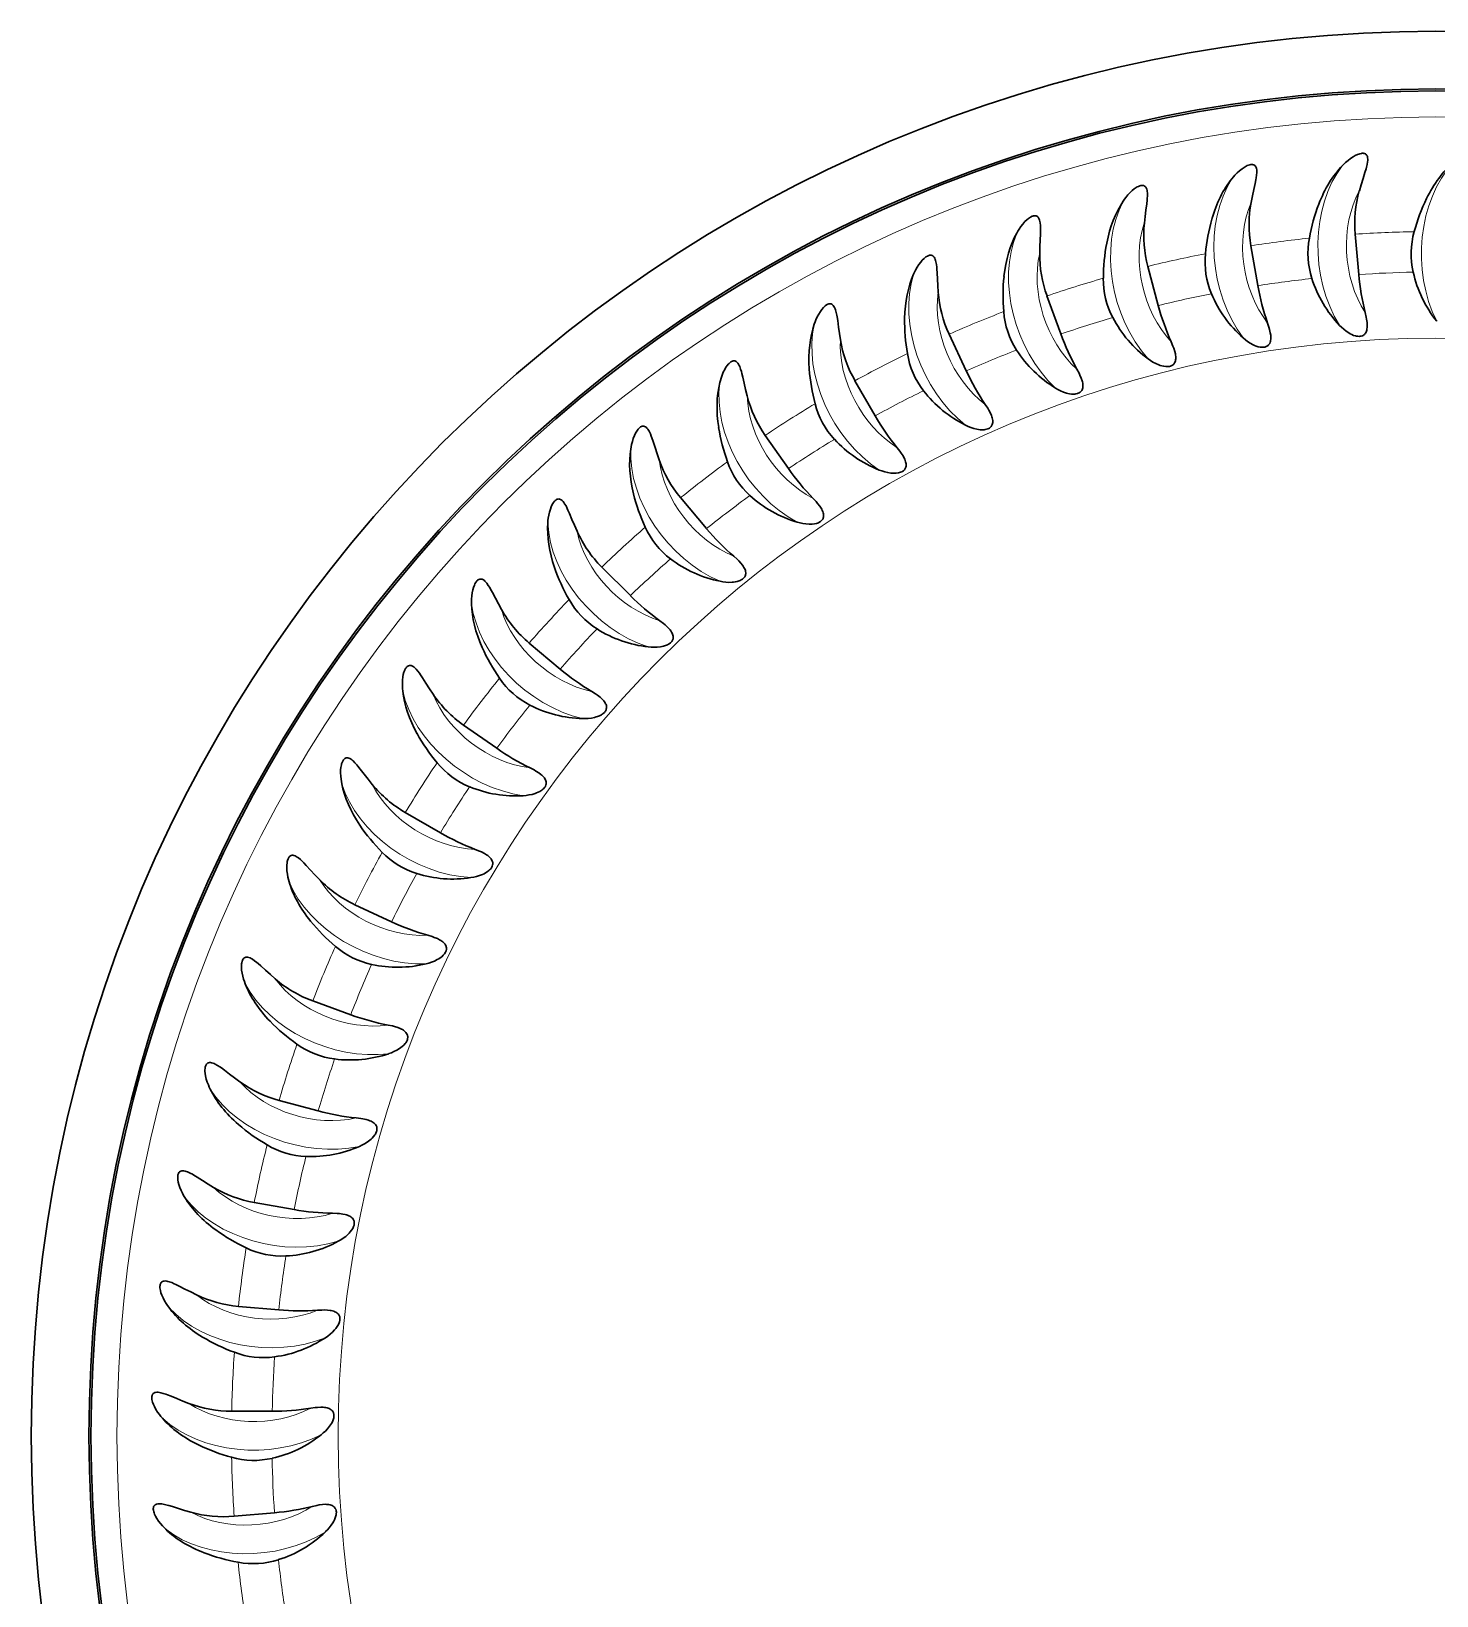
# Model space of a CAD drawing. Extents: x 0 to 297, y 0 to 529.
# Drawn here: x 119.11 to 153.84, y 490.74 to 529.39 of the extents above; entities that cross this region are included whole.
import ezdxf

# ---------------------------------------------------------------- set-up
doc = ezdxf.new("R2010")
doc.units = 0

msp = doc.modelspace()

# ---------------------------------------------------------------- linework, layer by layer
at = {"color": 7, "lineweight": 30, "ltscale": 0.025005}
for p, q in [((151.823, 524.375), (151.911, 523.378)), ((149.244, 524.089), (149.417, 523.104)), ((146.698, 523.579), (146.957, 522.612)), ((144.207, 522.849), (144.549, 521.909)), ((141.789, 521.905), (142.212, 520.998)), ((135.155, 517.866), (135.798, 517.099)), ((133.206, 516.151), (133.913, 515.444)), ((128.352, 510.087), (129.218, 509.587)), ((127.107, 507.809), (128.013, 507.387)), ((126.065, 505.432), (127.005, 505.09)), ((125.234, 502.973), (126.2, 502.714)), ((124.621, 500.451), (125.606, 500.277)), ((124.229, 497.884), (125.226, 497.797)), ((124.123, 492.699), (125.12, 492.786))]:
    msp.add_line(p, q, dxfattribs=at)
at = {"color": 7, "lineweight": 30, "ltscale": 0.025006}
for p, q in [((139.463, 520.753), (139.963, 519.887)), ((131.413, 514.274), (132.179, 513.631)), ((129.791, 512.247), (130.611, 511.673)), ((124.063, 495.294), (125.063, 495.294))]:
    msp.add_line(p, q, dxfattribs=at)
at = {"color": 7, "lineweight": 30, "ltscale": 0.025004}
msp.add_line((137.246, 519.403), (137.82, 518.584), dxfattribs=at)
at = {"color": 7, "lineweight": 30}
for points in [[(148.776, 525.745), (148.813, 525.79), (148.852, 525.833), (148.906, 525.889), (148.964, 525.941), (149.025, 525.99), (149.075, 526.025), (149.128, 526.055), (149.155, 526.068), (149.184, 526.079), (149.222, 526.09), (149.242, 526.094), (149.262, 526.095), (149.282, 526.095), (149.301, 526.091), (149.321, 526.084), (149.339, 526.073), (149.353, 526.06), (149.366, 526.042), (149.375, 526.023), (149.384, 525.993), (149.389, 525.961), (149.391, 525.929), (149.39, 525.896), (149.385, 525.83), (149.376, 525.764), (149.368, 525.72), (149.35, 525.63), (149.317, 525.475), (149.283, 525.319), (149.251, 525.161)], [(151.502, 526.066), (151.543, 526.107), (151.585, 526.147), (151.644, 526.198), (151.706, 526.245), (151.772, 526.289), (151.824, 526.318), (151.879, 526.343), (151.908, 526.354), (151.938, 526.363), (151.977, 526.37), (151.997, 526.372), (152.017, 526.372), (152.036, 526.37), (152.055, 526.365), (152.075, 526.356), (152.091, 526.344), (152.105, 526.329), (152.115, 526.31), (152.123, 526.29), (152.129, 526.26), (152.131, 526.228), (152.13, 526.196), (152.127, 526.163), (152.116, 526.097), (152.101, 526.032), (152.09, 525.989), (152.064, 525.901), (152.017, 525.75), (151.97, 525.597), (151.924, 525.443)], [(146.088, 525.188), (146.122, 525.236), (146.156, 525.282), (146.205, 525.343), (146.258, 525.4), (146.315, 525.454), (146.362, 525.492), (146.412, 525.527), (146.438, 525.542), (146.466, 525.556), (146.503, 525.571), (146.522, 525.576), (146.542, 525.579), (146.562, 525.58), (146.581, 525.579), (146.602, 525.573), (146.62, 525.564), (146.636, 525.552), (146.65, 525.535), (146.661, 525.517), (146.672, 525.488), (146.68, 525.457), (146.684, 525.425), (146.687, 525.392), (146.687, 525.325), (146.684, 525.259), (146.68, 525.215), (146.67, 525.123), (146.65, 524.966), (146.63, 524.808), (146.612, 524.648)], [(143.46, 524.399), (143.488, 524.449), (143.519, 524.499), (143.563, 524.563), (143.61, 524.625), (143.662, 524.684), (143.705, 524.726), (143.752, 524.765), (143.777, 524.782), (143.803, 524.798), (143.839, 524.816), (143.858, 524.823), (143.877, 524.828), (143.897, 524.831), (143.916, 524.831), (143.937, 524.828), (143.957, 524.82), (143.973, 524.809), (143.989, 524.794), (144.001, 524.777), (144.015, 524.748), (144.025, 524.718), (144.033, 524.687), (144.038, 524.654), (144.044, 524.588), (144.047, 524.522), (144.047, 524.477), (144.045, 524.385), (144.039, 524.227), (144.032, 524.067), (144.028, 523.906)], [(140.909, 523.383), (140.934, 523.436), (140.96, 523.488), (140.998, 523.556), (141.04, 523.622), (141.086, 523.685), (141.126, 523.731), (141.169, 523.773), (141.192, 523.793), (141.217, 523.812), (141.251, 523.832), (141.269, 523.841), (141.288, 523.847), (141.307, 523.852), (141.326, 523.854), (141.348, 523.852), (141.368, 523.846), (141.386, 523.837), (141.402, 523.823), (141.416, 523.807), (141.432, 523.78), (141.445, 523.751), (141.455, 523.721), (141.463, 523.688), (141.475, 523.623), (141.483, 523.557), (141.487, 523.513), (141.494, 523.421), (141.501, 523.263), (141.509, 523.103), (141.519, 522.942)], [(138.457, 522.15), (138.477, 522.205), (138.498, 522.259), (138.53, 522.329), (138.566, 522.399), (138.607, 522.466), (138.643, 522.515), (138.682, 522.561), (138.703, 522.583), (138.726, 522.603), (138.759, 522.627), (138.776, 522.637), (138.794, 522.645), (138.813, 522.651), (138.832, 522.655), (138.853, 522.655), (138.874, 522.651), (138.892, 522.643), (138.91, 522.631), (138.925, 522.616), (138.944, 522.591), (138.959, 522.563), (138.972, 522.533), (138.983, 522.502), (139, 522.438), (139.014, 522.373), (139.022, 522.329), (139.036, 522.238), (139.058, 522.081), (139.079, 521.923), (139.103, 521.763)], [(149.657, 522.179), (149.691, 522.073), (149.706, 522.02), (149.725, 521.938), (149.734, 521.876), (149.736, 521.845), (149.737, 521.813), (149.736, 521.782), (149.732, 521.751), (149.727, 521.727), (149.72, 521.703), (149.709, 521.677), (149.694, 521.654), (149.683, 521.64), (149.67, 521.627), (149.655, 521.615), (149.64, 521.605), (149.606, 521.59), (149.586, 521.585), (149.565, 521.581), (149.523, 521.579), (149.497, 521.581), (149.471, 521.584), (149.421, 521.595), (149.371, 521.611), (149.335, 521.626), (149.299, 521.642), (149.23, 521.68), (149.164, 521.724), (149.108, 521.766), (149.054, 521.811)], [(152.069, 522.436), (152.094, 522.328), (152.104, 522.274), (152.115, 522.191), (152.119, 522.128), (152.119, 522.096), (152.117, 522.065), (152.113, 522.034), (152.107, 522.004), (152.1, 521.98), (152.09, 521.957), (152.077, 521.932), (152.06, 521.91), (152.048, 521.897), (152.034, 521.885), (152.018, 521.875), (152.002, 521.866), (151.967, 521.855), (151.946, 521.851), (151.925, 521.849), (151.883, 521.851), (151.857, 521.854), (151.832, 521.86), (151.783, 521.875), (151.735, 521.896), (151.7, 521.913), (151.666, 521.933), (151.601, 521.977), (151.538, 522.026), (151.486, 522.073), (151.436, 522.122)], [(147.277, 521.712), (147.32, 521.61), (147.34, 521.558), (147.365, 521.478), (147.38, 521.417), (147.385, 521.386), (147.389, 521.355), (147.39, 521.324), (147.389, 521.293), (147.386, 521.268), (147.381, 521.243), (147.372, 521.217), (147.36, 521.192), (147.35, 521.177), (147.338, 521.163), (147.324, 521.15), (147.31, 521.139), (147.277, 521.122), (147.258, 521.114), (147.237, 521.109), (147.195, 521.103), (147.17, 521.102), (147.144, 521.103), (147.092, 521.11), (147.042, 521.122), (147.004, 521.133), (146.967, 521.146), (146.895, 521.178), (146.825, 521.216), (146.766, 521.253), (146.708, 521.293)], [(136.122, 520.707), (136.137, 520.763), (136.154, 520.819), (136.179, 520.892), (136.209, 520.964), (136.244, 521.035), (136.275, 521.087), (136.31, 521.136), (136.329, 521.16), (136.351, 521.182), (136.381, 521.208), (136.397, 521.22), (136.415, 521.23), (136.433, 521.238), (136.451, 521.243), (136.473, 521.245), (136.493, 521.243), (136.512, 521.236), (136.531, 521.226), (136.547, 521.212), (136.568, 521.188), (136.586, 521.162), (136.601, 521.134), (136.615, 521.104), (136.638, 521.041), (136.657, 520.978), (136.669, 520.935), (136.691, 520.845), (136.726, 520.691), (136.761, 520.535), (136.799, 520.378)], [(144.946, 521.04), (144.998, 520.942), (145.022, 520.892), (145.055, 520.815), (145.074, 520.755), (145.082, 520.724), (145.089, 520.694), (145.093, 520.663), (145.095, 520.632), (145.094, 520.607), (145.091, 520.582), (145.084, 520.555), (145.074, 520.529), (145.065, 520.513), (145.055, 520.498), (145.043, 520.484), (145.029, 520.472), (144.998, 520.451), (144.979, 520.443), (144.959, 520.435), (144.918, 520.426), (144.893, 520.423), (144.867, 520.422), (144.815, 520.424), (144.763, 520.431), (144.725, 520.439), (144.687, 520.449), (144.613, 520.475), (144.54, 520.506), (144.477, 520.538), (144.416, 520.573)], [(142.683, 520.167), (142.743, 520.074), (142.772, 520.026), (142.811, 519.952), (142.836, 519.894), (142.846, 519.865), (142.855, 519.834), (142.862, 519.804), (142.867, 519.773), (142.868, 519.748), (142.867, 519.723), (142.863, 519.696), (142.855, 519.669), (142.848, 519.653), (142.839, 519.637), (142.828, 519.622), (142.815, 519.608), (142.786, 519.585), (142.768, 519.575), (142.749, 519.566), (142.709, 519.553), (142.683, 519.548), (142.658, 519.544), (142.606, 519.542), (142.554, 519.544), (142.515, 519.549), (142.477, 519.556), (142.4, 519.575), (142.325, 519.6), (142.26, 519.626), (142.196, 519.655)], [(133.922, 519.066), (133.932, 519.124), (133.943, 519.181), (133.962, 519.256), (133.986, 519.33), (134.015, 519.404), (134.041, 519.458), (134.071, 519.51), (134.089, 519.535), (134.108, 519.559), (134.136, 519.588), (134.151, 519.601), (134.167, 519.613), (134.185, 519.622), (134.203, 519.629), (134.224, 519.633), (134.245, 519.632), (134.264, 519.627), (134.284, 519.618), (134.301, 519.607), (134.324, 519.585), (134.344, 519.56), (134.362, 519.533), (134.378, 519.504), (134.407, 519.444), (134.431, 519.383), (134.447, 519.341), (134.477, 519.254), (134.525, 519.103), (134.573, 518.951), (134.625, 518.798)], [(140.505, 519.1), (140.573, 519.013), (140.605, 518.967), (140.651, 518.897), (140.681, 518.842), (140.694, 518.813), (140.705, 518.784), (140.715, 518.754), (140.722, 518.724), (140.725, 518.699), (140.727, 518.674), (140.725, 518.646), (140.719, 518.619), (140.714, 518.602), (140.706, 518.585), (140.696, 518.57), (140.685, 518.555), (140.658, 518.53), (140.641, 518.518), (140.623, 518.507), (140.584, 518.491), (140.559, 518.483), (140.534, 518.477), (140.482, 518.471), (140.43, 518.469), (140.391, 518.47), (140.352, 518.474), (140.274, 518.486), (140.197, 518.504), (140.13, 518.524), (140.064, 518.548)], [(131.873, 517.24), (131.877, 517.298), (131.884, 517.356), (131.897, 517.432), (131.914, 517.509), (131.936, 517.584), (131.957, 517.641), (131.983, 517.695), (131.998, 517.722), (132.015, 517.748), (132.04, 517.779), (132.054, 517.793), (132.07, 517.806), (132.086, 517.816), (132.103, 517.825), (132.124, 517.831), (132.145, 517.832), (132.165, 517.829), (132.185, 517.822), (132.204, 517.811), (132.228, 517.792), (132.25, 517.769), (132.27, 517.744), (132.289, 517.716), (132.323, 517.659), (132.353, 517.6), (132.372, 517.559), (132.409, 517.475), (132.47, 517.329), (132.532, 517.182), (132.596, 517.034)], [(138.428, 517.848), (138.503, 517.766), (138.539, 517.724), (138.591, 517.658), (138.625, 517.605), (138.641, 517.578), (138.655, 517.55), (138.667, 517.521), (138.677, 517.492), (138.682, 517.467), (138.686, 517.443), (138.687, 517.415), (138.683, 517.387), (138.679, 517.37), (138.673, 517.352), (138.665, 517.336), (138.655, 517.32), (138.63, 517.293), (138.614, 517.279), (138.597, 517.267), (138.559, 517.247), (138.535, 517.238), (138.511, 517.23), (138.46, 517.218), (138.409, 517.212), (138.369, 517.21), (138.33, 517.21), (138.252, 517.215), (138.173, 517.227), (138.105, 517.241), (138.036, 517.259)], [(136.468, 516.419), (136.55, 516.344), (136.59, 516.305), (136.646, 516.244), (136.686, 516.195), (136.704, 516.169), (136.72, 516.142), (136.734, 516.114), (136.747, 516.086), (136.755, 516.062), (136.76, 516.038), (136.763, 516.01), (136.763, 515.982), (136.76, 515.964), (136.755, 515.947), (136.748, 515.929), (136.74, 515.913), (136.718, 515.883), (136.703, 515.869), (136.687, 515.855), (136.651, 515.832), (136.628, 515.82), (136.604, 515.81), (136.555, 515.795), (136.504, 515.784), (136.465, 515.778), (136.426, 515.775), (136.348, 515.773), (136.268, 515.778), (136.199, 515.786), (136.129, 515.798)], [(129.99, 515.242), (129.99, 515.3), (129.992, 515.359), (129.998, 515.436), (130.008, 515.513), (130.023, 515.59), (130.04, 515.648), (130.061, 515.705), (130.074, 515.733), (130.088, 515.76), (130.111, 515.793), (130.123, 515.809), (130.138, 515.823), (130.153, 515.835), (130.169, 515.845), (130.19, 515.852), (130.21, 515.855), (130.23, 515.854), (130.251, 515.849), (130.27, 515.84), (130.297, 515.823), (130.321, 515.802), (130.343, 515.778), (130.364, 515.753), (130.402, 515.698), (130.437, 515.642), (130.46, 515.604), (130.504, 515.523), (130.578, 515.383), (130.652, 515.241), (130.729, 515.1)], [(134.64, 514.824), (134.728, 514.757), (134.771, 514.722), (134.833, 514.666), (134.876, 514.62), (134.896, 514.596), (134.915, 514.571), (134.932, 514.545), (134.947, 514.517), (134.956, 514.494), (134.964, 514.47), (134.97, 514.443), (134.971, 514.416), (134.97, 514.397), (134.967, 514.379), (134.962, 514.361), (134.955, 514.344), (134.935, 514.313), (134.922, 514.297), (134.907, 514.282), (134.874, 514.256), (134.852, 514.242), (134.829, 514.23), (134.781, 514.21), (134.731, 514.195), (134.693, 514.186), (134.654, 514.18), (134.576, 514.171), (134.497, 514.169), (134.427, 514.171), (134.357, 514.177)], [(128.29, 513.088), (128.284, 513.146), (128.281, 513.204), (128.28, 513.281), (128.283, 513.359), (128.292, 513.438), (128.303, 513.497), (128.319, 513.555), (128.33, 513.584), (128.342, 513.612), (128.361, 513.647), (128.373, 513.664), (128.386, 513.679), (128.4, 513.692), (128.415, 513.704), (128.435, 513.713), (128.455, 513.718), (128.475, 513.718), (128.496, 513.715), (128.516, 513.708), (128.544, 513.693), (128.57, 513.674), (128.594, 513.653), (128.617, 513.629), (128.66, 513.578), (128.7, 513.525), (128.726, 513.489), (128.777, 513.412), (128.862, 513.279), (128.949, 513.145), (129.038, 513.01)], [(132.958, 513.077), (133.051, 513.018), (133.097, 512.986), (133.164, 512.936), (133.211, 512.894), (133.233, 512.872), (133.254, 512.848), (133.273, 512.823), (133.29, 512.797), (133.302, 512.775), (133.312, 512.752), (133.32, 512.726), (133.324, 512.698), (133.324, 512.68), (133.322, 512.662), (133.319, 512.644), (133.313, 512.626), (133.297, 512.593), (133.285, 512.576), (133.271, 512.56), (133.24, 512.531), (133.219, 512.516), (133.198, 512.502), (133.152, 512.477), (133.103, 512.458), (133.066, 512.446), (133.028, 512.436), (132.951, 512.42), (132.872, 512.411), (132.802, 512.407), (132.732, 512.407)], [(126.783, 510.793), (126.773, 510.851), (126.764, 510.908), (126.756, 510.986), (126.753, 511.063), (126.755, 511.142), (126.761, 511.202), (126.772, 511.262), (126.78, 511.291), (126.789, 511.32), (126.805, 511.357), (126.816, 511.374), (126.827, 511.391), (126.84, 511.405), (126.855, 511.418), (126.873, 511.429), (126.893, 511.436), (126.913, 511.438), (126.934, 511.436), (126.955, 511.431), (126.984, 511.418), (127.011, 511.402), (127.037, 511.383), (127.062, 511.361), (127.109, 511.314), (127.154, 511.265), (127.182, 511.231), (127.24, 511.159), (127.337, 511.034), (127.435, 510.908), (127.535, 510.782)], [(131.434, 511.189), (131.533, 511.139), (131.581, 511.111), (131.652, 511.067), (131.703, 511.029), (131.727, 511.009), (131.749, 510.987), (131.77, 510.964), (131.79, 510.94), (131.803, 510.919), (131.815, 510.897), (131.825, 510.871), (131.832, 510.844), (131.834, 510.826), (131.834, 510.808), (131.832, 510.789), (131.828, 510.771), (131.814, 510.737), (131.804, 510.719), (131.792, 510.702), (131.763, 510.67), (131.744, 510.653), (131.723, 510.637), (131.68, 510.609), (131.633, 510.585), (131.597, 510.57), (131.561, 510.557), (131.485, 510.535), (131.407, 510.519), (131.338, 510.509), (131.268, 510.502)], [(125.482, 508.376), (125.467, 508.433), (125.453, 508.489), (125.439, 508.565), (125.429, 508.643), (125.424, 508.721), (125.425, 508.782), (125.43, 508.842), (125.435, 508.872), (125.442, 508.902), (125.455, 508.94), (125.464, 508.958), (125.474, 508.975), (125.486, 508.991), (125.499, 509.005), (125.517, 509.017), (125.536, 509.026), (125.555, 509.03), (125.577, 509.03), (125.598, 509.026), (125.628, 509.016), (125.656, 509.002), (125.683, 508.985), (125.71, 508.966), (125.762, 508.924), (125.81, 508.879), (125.842, 508.847), (125.906, 508.781), (126.013, 508.665), (126.121, 508.547), (126.232, 508.43)], [(130.081, 509.176), (130.184, 509.134), (130.234, 509.111), (130.309, 509.073), (130.362, 509.04), (130.388, 509.022), (130.413, 509.002), (130.436, 508.982), (130.457, 508.959), (130.472, 508.939), (130.486, 508.918), (130.498, 508.893), (130.507, 508.867), (130.511, 508.849), (130.512, 508.831), (130.512, 508.812), (130.509, 508.794), (130.499, 508.759), (130.49, 508.74), (130.48, 508.721), (130.454, 508.688), (130.436, 508.669), (130.417, 508.651), (130.376, 508.62), (130.332, 508.592), (130.298, 508.574), (130.262, 508.557), (130.189, 508.529), (130.113, 508.506), (130.044, 508.49), (129.975, 508.477)], [(128.908, 507.053), (129.014, 507.02), (129.067, 507.002), (129.144, 506.97), (129.201, 506.942), (129.228, 506.926), (129.254, 506.909), (129.279, 506.89), (129.302, 506.869), (129.319, 506.851), (129.335, 506.831), (129.349, 506.807), (129.36, 506.782), (129.365, 506.764), (129.368, 506.746), (129.369, 506.728), (129.369, 506.709), (129.361, 506.673), (129.354, 506.654), (129.345, 506.635), (129.323, 506.599), (129.307, 506.578), (129.289, 506.559), (129.251, 506.524), (129.21, 506.493), (129.177, 506.471), (129.143, 506.452), (129.072, 506.417), (128.999, 506.388), (128.932, 506.366), (128.864, 506.347)], [(124.397, 505.855), (124.376, 505.91), (124.358, 505.965), (124.337, 506.04), (124.32, 506.116), (124.309, 506.194), (124.304, 506.254), (124.304, 506.314), (124.307, 506.345), (124.311, 506.375), (124.321, 506.414), (124.328, 506.433), (124.336, 506.451), (124.347, 506.468), (124.359, 506.483), (124.375, 506.497), (124.394, 506.507), (124.413, 506.513), (124.434, 506.514), (124.455, 506.513), (124.486, 506.505), (124.516, 506.494), (124.544, 506.48), (124.573, 506.463), (124.628, 506.425), (124.68, 506.384), (124.714, 506.355), (124.784, 506.295), (124.901, 506.189), (125.019, 506.081), (125.14, 505.974)], [(127.925, 504.835), (128.034, 504.812), (128.088, 504.798), (128.168, 504.773), (128.226, 504.75), (128.255, 504.737), (128.282, 504.722), (128.309, 504.705), (128.333, 504.687), (128.352, 504.67), (128.369, 504.652), (128.386, 504.629), (128.399, 504.605), (128.405, 504.588), (128.41, 504.57), (128.413, 504.552), (128.414, 504.533), (128.41, 504.497), (128.404, 504.476), (128.397, 504.457), (128.378, 504.419), (128.364, 504.397), (128.348, 504.377), (128.313, 504.339), (128.274, 504.304), (128.243, 504.28), (128.211, 504.257), (128.144, 504.216), (128.073, 504.181), (128.009, 504.153), (127.943, 504.129)], [(123.535, 503.249), (123.51, 503.302), (123.487, 503.355), (123.46, 503.428), (123.436, 503.502), (123.418, 503.579), (123.408, 503.638), (123.403, 503.699), (123.403, 503.729), (123.405, 503.76), (123.411, 503.799), (123.416, 503.819), (123.423, 503.837), (123.432, 503.855), (123.443, 503.871), (123.458, 503.886), (123.475, 503.898), (123.494, 503.905), (123.515, 503.909), (123.536, 503.909), (123.567, 503.905), (123.598, 503.896), (123.628, 503.884), (123.658, 503.869), (123.716, 503.837), (123.771, 503.801), (123.808, 503.775), (123.882, 503.721), (124.008, 503.625), (124.135, 503.528), (124.265, 503.432)], [(127.139, 502.541), (127.25, 502.527), (127.304, 502.518), (127.386, 502.5), (127.446, 502.482), (127.476, 502.471), (127.505, 502.458), (127.532, 502.444), (127.559, 502.428), (127.579, 502.413), (127.598, 502.396), (127.616, 502.375), (127.631, 502.352), (127.639, 502.336), (127.645, 502.319), (127.65, 502.301), (127.652, 502.282), (127.651, 502.245), (127.648, 502.225), (127.642, 502.205), (127.626, 502.165), (127.614, 502.143), (127.6, 502.121), (127.569, 502.079), (127.533, 502.041), (127.505, 502.015), (127.475, 501.99), (127.411, 501.943), (127.344, 501.901), (127.282, 501.868), (127.218, 501.838)], [(122.904, 500.578), (122.875, 500.628), (122.847, 500.679), (122.814, 500.749), (122.784, 500.821), (122.759, 500.896), (122.744, 500.954), (122.734, 501.014), (122.731, 501.044), (122.73, 501.075), (122.733, 501.115), (122.736, 501.135), (122.741, 501.154), (122.749, 501.172), (122.758, 501.189), (122.772, 501.206), (122.788, 501.219), (122.806, 501.228), (122.827, 501.233), (122.848, 501.235), (122.879, 501.234), (122.91, 501.227), (122.941, 501.218), (122.972, 501.206), (123.033, 501.179), (123.091, 501.148), (123.13, 501.125), (123.209, 501.078), (123.342, 500.994), (123.478, 500.908), (123.615, 500.824)], [(126.556, 500.186), (126.667, 500.182), (126.723, 500.178), (126.806, 500.167), (126.867, 500.154), (126.898, 500.146), (126.928, 500.136), (126.956, 500.124), (126.984, 500.11), (127.005, 500.097), (127.025, 500.082), (127.046, 500.063), (127.063, 500.041), (127.072, 500.026), (127.08, 500.009), (127.086, 499.992), (127.09, 499.974), (127.092, 499.937), (127.09, 499.916), (127.087, 499.895), (127.074, 499.855), (127.064, 499.831), (127.052, 499.808), (127.024, 499.764), (126.992, 499.723), (126.966, 499.694), (126.938, 499.666), (126.879, 499.615), (126.816, 499.567), (126.757, 499.529), (126.696, 499.493)], [(122.508, 497.862), (122.475, 497.909), (122.443, 497.958), (122.403, 498.024), (122.367, 498.094), (122.336, 498.166), (122.316, 498.223), (122.3, 498.281), (122.295, 498.311), (122.291, 498.342), (122.291, 498.382), (122.292, 498.402), (122.296, 498.422), (122.302, 498.44), (122.309, 498.458), (122.322, 498.476), (122.337, 498.49), (122.354, 498.501), (122.374, 498.508), (122.395, 498.512), (122.426, 498.513), (122.458, 498.509), (122.489, 498.503), (122.521, 498.494), (122.584, 498.472), (122.645, 498.446), (122.686, 498.427), (122.768, 498.386), (122.909, 498.314), (123.051, 498.241), (123.195, 498.169)], [(126.181, 497.79), (126.292, 497.795), (126.347, 497.796), (126.431, 497.793), (126.493, 497.785), (126.524, 497.78), (126.555, 497.772), (126.585, 497.763), (126.614, 497.752), (126.636, 497.74), (126.657, 497.727), (126.679, 497.71), (126.698, 497.69), (126.709, 497.675), (126.718, 497.659), (126.725, 497.642), (126.731, 497.624), (126.736, 497.588), (126.736, 497.567), (126.734, 497.546), (126.725, 497.505), (126.717, 497.48), (126.708, 497.456), (126.684, 497.41), (126.655, 497.366), (126.632, 497.335), (126.607, 497.305), (126.552, 497.248), (126.493, 497.196), (126.438, 497.152), (126.38, 497.112)], [(122.351, 495.121), (122.313, 495.166), (122.277, 495.211), (122.232, 495.274), (122.19, 495.34), (122.152, 495.409), (122.127, 495.464), (122.107, 495.521), (122.099, 495.551), (122.093, 495.581), (122.089, 495.621), (122.089, 495.641), (122.09, 495.661), (122.094, 495.68), (122.101, 495.698), (122.111, 495.717), (122.125, 495.733), (122.141, 495.744), (122.161, 495.754), (122.181, 495.759), (122.212, 495.763), (122.244, 495.762), (122.276, 495.758), (122.309, 495.752), (122.373, 495.736), (122.436, 495.715), (122.478, 495.7), (122.564, 495.667), (122.71, 495.607), (122.858, 495.546), (123.008, 495.487)], [(126.016, 495.37), (126.125, 495.385), (126.181, 495.39), (126.264, 495.394), (126.327, 495.393), (126.359, 495.39), (126.39, 495.385), (126.42, 495.379), (126.45, 495.37), (126.473, 495.36), (126.495, 495.349), (126.519, 495.333), (126.539, 495.315), (126.551, 495.301), (126.562, 495.286), (126.571, 495.27), (126.578, 495.253), (126.586, 495.217), (126.588, 495.196), (126.588, 495.175), (126.583, 495.133), (126.577, 495.108), (126.569, 495.083), (126.55, 495.035), (126.525, 494.989), (126.504, 494.956), (126.482, 494.924), (126.433, 494.863), (126.378, 494.805), (126.327, 494.757), (126.273, 494.712)], [(122.433, 492.378), (122.391, 492.419), (122.351, 492.461), (122.301, 492.52), (122.253, 492.582), (122.21, 492.647), (122.18, 492.7), (122.155, 492.755), (122.144, 492.784), (122.136, 492.813), (122.128, 492.852), (122.126, 492.872), (122.126, 492.892), (122.128, 492.912), (122.133, 492.93), (122.142, 492.95), (122.155, 492.967), (122.17, 492.98), (122.188, 492.991), (122.208, 492.998), (122.239, 493.005), (122.27, 493.007), (122.303, 493.006), (122.336, 493.003), (122.401, 492.991), (122.466, 492.977), (122.509, 492.965), (122.598, 492.94), (122.748, 492.893), (122.901, 492.845), (123.056, 492.799)], [(126.062, 492.945), (126.17, 492.969), (126.225, 492.98), (126.307, 492.991), (126.37, 492.995), (126.402, 492.994), (126.433, 492.992), (126.464, 492.989), (126.495, 492.982), (126.519, 492.975), (126.542, 492.966), (126.566, 492.952), (126.588, 492.936), (126.601, 492.923), (126.613, 492.909), (126.623, 492.894), (126.632, 492.877), (126.644, 492.842), (126.647, 492.822), (126.649, 492.801), (126.648, 492.758), (126.644, 492.733), (126.638, 492.708), (126.623, 492.658), (126.603, 492.61), (126.585, 492.575), (126.565, 492.541), (126.521, 492.476), (126.472, 492.414), (126.426, 492.361), (126.376, 492.311)]]:
    msp.add_lwpolyline(points, dxfattribs=at)
for radius in [34.7, 33.275, 33.225]:
    msp.add_circle((153.811, 494.687), radius, dxfattribs=at)
at = {"color": 7, "lineweight": 13}
for radius in [32.583, 27.117]:
    msp.add_circle((153.811, 494.687), radius, dxfattribs=at)
at = {"color": 7, "lineweight": 30}
for centre, radius, start, end in [((154.776, 524.636), 2.964, 164.2088, 185.0515), ((157.824, 523.206), 4.707, 154.2175, 164.8451), ((152.163, 524.606), 2.964, 169.2088, 190.0515), ((155.323, 523.447), 4.707, 159.2175, 169.8451), ((149.561, 524.348), 2.964, 174.2088, 195.0515), ((152.811, 523.469), 4.707, 164.2175, 174.8451), ((150.306, 523.273), 4.707, 169.2175, 179.8451), ((152.686, 523.9), 2.032, 169.3092, 197.8257), ((155.236, 523.887), 2.032, 164.3078, 192.8267), ((146.992, 523.865), 2.964, 179.2088, 200.0514), ((150.144, 523.691), 2.032, 174.3091, 202.8263), ((147.828, 522.858), 4.707, 174.2175, 184.8451), ((157.924, 523.906), 6.037, 185.01, 194.0865), ((156.153, 524.079), 2.967, 192.5093, 218.6716), ((144.475, 523.16), 2.964, 184.2088, 205.0514), ((147.63, 523.261), 2.032, 179.3094, 207.8256), ((155.362, 524.153), 6.037, 190.01, 199.0865), ((153.582, 524.171), 2.967, 197.5093, 223.6716), ((152.788, 524.176), 6.037, 195.01, 204.0865), ((151.013, 524.039), 2.967, 202.5093, 228.6716), ((145.395, 522.23), 4.707, 179.2175, 189.8451), ((145.163, 522.613), 2.032, 184.3094, 212.8256), ((148.466, 523.683), 2.967, 207.5093, 233.6716), ((150.222, 523.974), 6.037, 200.01, 209.0865), ((142.029, 522.238), 2.964, 189.2088, 210.0514), ((142.762, 521.753), 2.032, 189.3094, 217.8256), ((145.959, 523.107), 2.967, 212.5093, 238.6716), ((143.027, 521.391), 4.707, 184.2175, 194.8451), ((147.683, 523.55), 6.037, 205.01, 214.0866), ((139.673, 521.106), 2.964, 194.2088, 215.0514), ((143.512, 522.314), 2.967, 217.5093, 243.6716), ((140.445, 520.687), 2.032, 194.3094, 222.8256), ((145.19, 522.906), 6.037, 210.01, 219.0866), ((140.741, 520.35), 4.707, 189.2175, 199.8451), ((141.143, 521.312), 2.967, 222.515, 248.6783), ((137.424, 519.773), 2.964, 199.2088, 220.0514), ((138.23, 519.424), 2.032, 199.3094, 227.8256), ((142.764, 522.047), 6.037, 215.01, 224.0866), ((138.554, 519.113), 4.707, 194.2175, 204.8451), ((138.871, 520.106), 2.967, 227.5093, 253.6716), ((135.3, 518.249), 2.964, 204.2088, 225.0514), ((136.133, 517.971), 2.032, 204.3094, 232.8256), ((140.421, 520.98), 6.037, 220.01, 229.0866), ((136.483, 517.69), 4.707, 199.2175, 209.8451), ((136.712, 518.707), 2.967, 232.5093, 258.6716), ((134.171, 516.342), 2.032, 209.3094, 237.8256), ((138.181, 519.713), 6.037, 225.01, 234.0866), ((133.317, 516.546), 2.964, 209.2088, 230.0514), ((134.684, 517.126), 2.967, 237.5093, 263.6716), ((134.544, 516.092), 4.707, 204.2175, 214.8451), ((132.359, 514.548), 2.032, 214.3094, 242.8256), ((136.059, 518.256), 6.037, 230.01, 239.0866), ((131.489, 514.677), 2.964, 214.2088, 235.0514), ((132.8, 515.373), 2.967, 242.515, 268.6783), ((132.752, 514.332), 4.707, 209.2175, 219.8451), ((134.072, 516.619), 6.037, 235.01, 244.0866), ((130.709, 512.603), 2.032, 219.3094, 247.8255), ((129.832, 512.655), 2.964, 219.2088, 240.0515), ((131.078, 513.463), 2.967, 247.5093, 273.6716), ((131.12, 512.421), 4.707, 214.2175, 224.8451), ((132.236, 514.815), 6.037, 240.01, 249.0866), ((129.236, 510.521), 2.032, 224.3094, 252.8256), ((128.357, 510.497), 2.964, 224.2088, 245.0515), ((129.528, 511.41), 2.967, 252.5093, 278.6716), ((129.66, 510.376), 4.707, 219.2175, 229.8451), ((130.564, 512.858), 6.037, 245.01, 254.0866), ((127.949, 508.319), 2.032, 229.3094, 257.8256), ((128.163, 509.23), 2.967, 257.5093, 283.6716), ((127.076, 508.218), 2.964, 229.2088, 250.0514), ((128.385, 508.212), 4.707, 224.2175, 234.8451), ((129.068, 510.763), 6.037, 250.01, 259.0866), ((126.86, 506.013), 2.032, 234.3094, 262.8256), ((126.993, 506.939), 2.967, 262.5093, 288.6716), ((125.999, 505.837), 2.964, 234.2088, 255.0515), ((127.761, 508.545), 6.037, 255.01, 264.0866), ((127.303, 505.944), 4.707, 229.2175, 239.8451), ((125.975, 503.621), 2.032, 239.3094, 267.8256), ((126.027, 504.555), 2.967, 267.5093, 293.6716), ((125.133, 503.37), 2.964, 239.2088, 260.0515), ((126.653, 506.222), 6.037, 260.01, 269.0866), ((126.423, 503.591), 4.707, 234.2174, 244.8451), ((125.273, 502.096), 2.967, 272.5093, 298.6716), ((125.302, 501.16), 2.032, 244.3072, 272.8275), ((124.485, 500.838), 2.964, 244.2088, 265.0515), ((125.751, 503.811), 6.037, 265.01, 274.0866), ((125.751, 501.17), 4.707, 239.2174, 249.8451), ((124.735, 499.581), 2.967, 277.5093, 303.6716), ((124.847, 498.651), 2.032, 249.3077, 277.8267), ((124.06, 498.258), 2.964, 249.2088, 270.0514), ((125.062, 501.331), 6.037, 270.01, 279.0866), ((125.292, 498.7), 4.707, 244.2175, 254.8451), ((124.419, 497.028), 2.967, 282.5093, 308.6716), ((124.611, 496.112), 2.032, 254.3078, 282.8266), ((123.862, 495.652), 2.964, 254.2088, 275.0514), ((124.593, 498.8), 6.037, 275.01, 284.0866), ((124.327, 494.457), 2.967, 287.5093, 313.6716), ((125.051, 496.199), 4.707, 249.2175, 259.8451), ((124.598, 493.561), 2.032, 259.3092, 287.8257)]:
    msp.add_arc(centre, radius, start, end, dxfattribs=at)
at = {"color": 7, "lineweight": 13}
for radius, start, end in [(29.754, 96.0234, 98.8309), (29.754, 91.0234, 93.8309), (29.754, 101.0234, 103.8309), (28.754, 91.1086, 93.7902), (29.754, 106.0234, 108.8309), (28.754, 96.1086, 98.7902), (28.754, 101.1086, 103.7902), (29.754, 111.0234, 113.8309), (28.754, 106.1086, 108.7902), (29.754, 116.0234, 118.8309), (28.754, 111.1086, 113.7902), (28.754, 116.1086, 118.7902), (29.754, 121.0234, 123.8309), (28.754, 121.1086, 123.7902), (29.754, 126.0234, 128.8309), (28.754, 126.1086, 128.7902), (29.754, 131.0234, 133.8309), (28.754, 131.1086, 133.7902), (29.754, 136.0234, 138.8309), (28.754, 136.1086, 138.7902), (29.754, 141.0234, 143.8309), (28.754, 141.1086, 143.7902), (29.754, 146.0234, 148.8309), (28.754, 146.1086, 148.7902), (29.754, 151.0234, 153.8309), (28.754, 151.1086, 153.7902), (29.754, 156.0234, 158.8309), (28.754, 156.1086, 158.7902), (29.754, 161.0234, 163.8309), (28.754, 161.1086, 163.7902), (29.754, 166.0234, 168.8309), (28.754, 166.1086, 168.7902), (29.754, 171.0234, 173.8309), (28.754, 171.1086, 173.7902), (29.754, 176.0234, 178.8309), (28.754, 176.1086, 178.7902), (29.754, 181.0234, 183.8309), (28.754, 181.1086, 183.7902), (29.754, 186.0234, 188.8309), (28.754, 186.1086, 188.7902)]:
    msp.add_arc((153.811, 494.687), radius, start, end, dxfattribs=at)
for centre, major_axis, start_param, end_param in [((152.922, 523.921), (-0.248, 2.839), 0.654775, 2.19343), ((155.473, 523.887), (0, 2.85), 0.654775, 2.19343), ((150.377, 523.732), (-0.495, 2.807), 0.654775, 2.19343), ((153.274, 523.951), (-0.205, 2.341), 0.820033, 2.211231), ((147.859, 523.322), (-0.738, 2.753), 0.654775, 2.19343), ((150.726, 523.793), (-0.408, 2.314), 0.820033, 2.211231), ((148.2, 523.414), (-0.608, 2.27), 0.820033, 2.211231), ((145.386, 522.694), (-0.975, 2.678), 0.654775, 2.19343), ((145.718, 522.815), (-0.804, 2.208), 0.820033, 2.211231), ((142.977, 521.853), (-1.204, 2.583), 0.654775, 2.19343), ((143.297, 522.003), (-0.993, 2.13), 0.820033, 2.211231), ((140.65, 520.806), (-1.425, 2.468), 0.654775, 2.19343), ((140.957, 520.982), (-1.175, 2.035), 0.820033, 2.211231), ((138.424, 519.559), (-1.635, 2.335), 0.654775, 2.19343), ((138.714, 519.762), (-1.348, 1.925), 0.820033, 2.211231), ((136.315, 518.124), (-1.832, 2.183), 0.654775, 2.19343), ((136.586, 518.351), (-1.511, 1.8), 0.820033, 2.211231), ((134.339, 516.509), (-2.015, 2.015), 0.654775, 2.19343), ((134.589, 516.759), (-1.662, 1.662), 0.820033, 2.211231), ((132.511, 514.729), (-2.183, 1.832), 0.654775, 2.19343), ((132.738, 515), (-1.8, 1.511), 0.820033, 2.211231), ((130.845, 512.797), (-2.335, 1.635), 0.654775, 2.19343), ((131.048, 513.086), (-1.925, 1.348), 0.820033, 2.211231), ((129.354, 510.726), (-2.468, 1.425), 0.654775, 2.19343), ((129.531, 511.032), (-2.035, 1.175), 0.820033, 2.211231), ((128.049, 508.533), (-2.583, 1.204), 0.654775, 2.19343), ((128.199, 508.854), (-2.13, 0.993), 0.820033, 2.211231), ((127.062, 506.568), (-2.208, 0.804), 0.820033, 2.211231), ((126.941, 506.235), (-2.678, 0.975), 0.654775, 2.19343), ((126.036, 503.849), (-2.753, 0.738), 0.654775, 2.19343), ((126.128, 504.191), (-2.27, 0.608), 0.820033, 2.211231), ((125.344, 501.394), (-2.807, 0.495), 0.654775, 2.19343), ((125.405, 501.742), (-2.314, 0.408), 0.820033, 2.211231), ((124.867, 498.887), (-2.839, 0.248), 0.654775, 2.19343), ((124.898, 499.239), (-2.341, 0.205), 0.820033, 2.211231), ((124.611, 496.349), (-2.85, 0), 0.654775, 2.19343), ((124.611, 496.702), (-2.35, 0), 0.820033, 2.211231), ((124.547, 494.15), (-2.341, -0.205), 0.820033, 2.211231), ((124.578, 493.797), (-2.839, -0.248), 0.654775, 2.19343)]:
    msp.add_ellipse(centre, major_axis=major_axis, ratio=0.707107, start_param=start_param, end_param=end_param, dxfattribs=at)
at = {"color": 7, "lineweight": 30}
for centre, major_axis in [((183.736, 476.448), (31.839, -49.943)), ((182.033, 473.909), (27.366, -52.528)), ((185.212, 479.126), (36.071, -46.978)), ((186.449, 481.922), (40.028, -43.655)), ((187.437, 484.815), (43.681, -40)), ((188.17, 487.783), (47.001, -36.041)), ((188.641, 490.804), (49.963, -31.808)), ((188.847, 493.854), (52.545, -27.332)), ((188.786, 496.911), (54.727, -22.648)), ((188.459, 499.951), (56.493, -17.792)), ((187.868, 502.95), (57.829, -12.801)), ((187.019, 505.887), (58.725, -7.712)), ((185.916, 508.739), (59.173, -2.565)), ((184.569, 511.483), (59.172, 2.602)), ((182.988, 514.1), (58.72, 7.75)), ((181.185, 516.569), (57.821, 12.838)), ((179.174, 518.872), (56.482, 17.828)), ((176.969, 520.99), (54.713, 22.683)), ((174.589, 522.909), (52.528, 27.366)), ((172.05, 524.612), (49.943, 31.839))]:
    msp.add_ellipse(centre, major_axis=major_axis, ratio=0.18706, start_param=3.187448, end_param=3.278003, dxfattribs=at)

doc.saveas('drawing.dxf')
